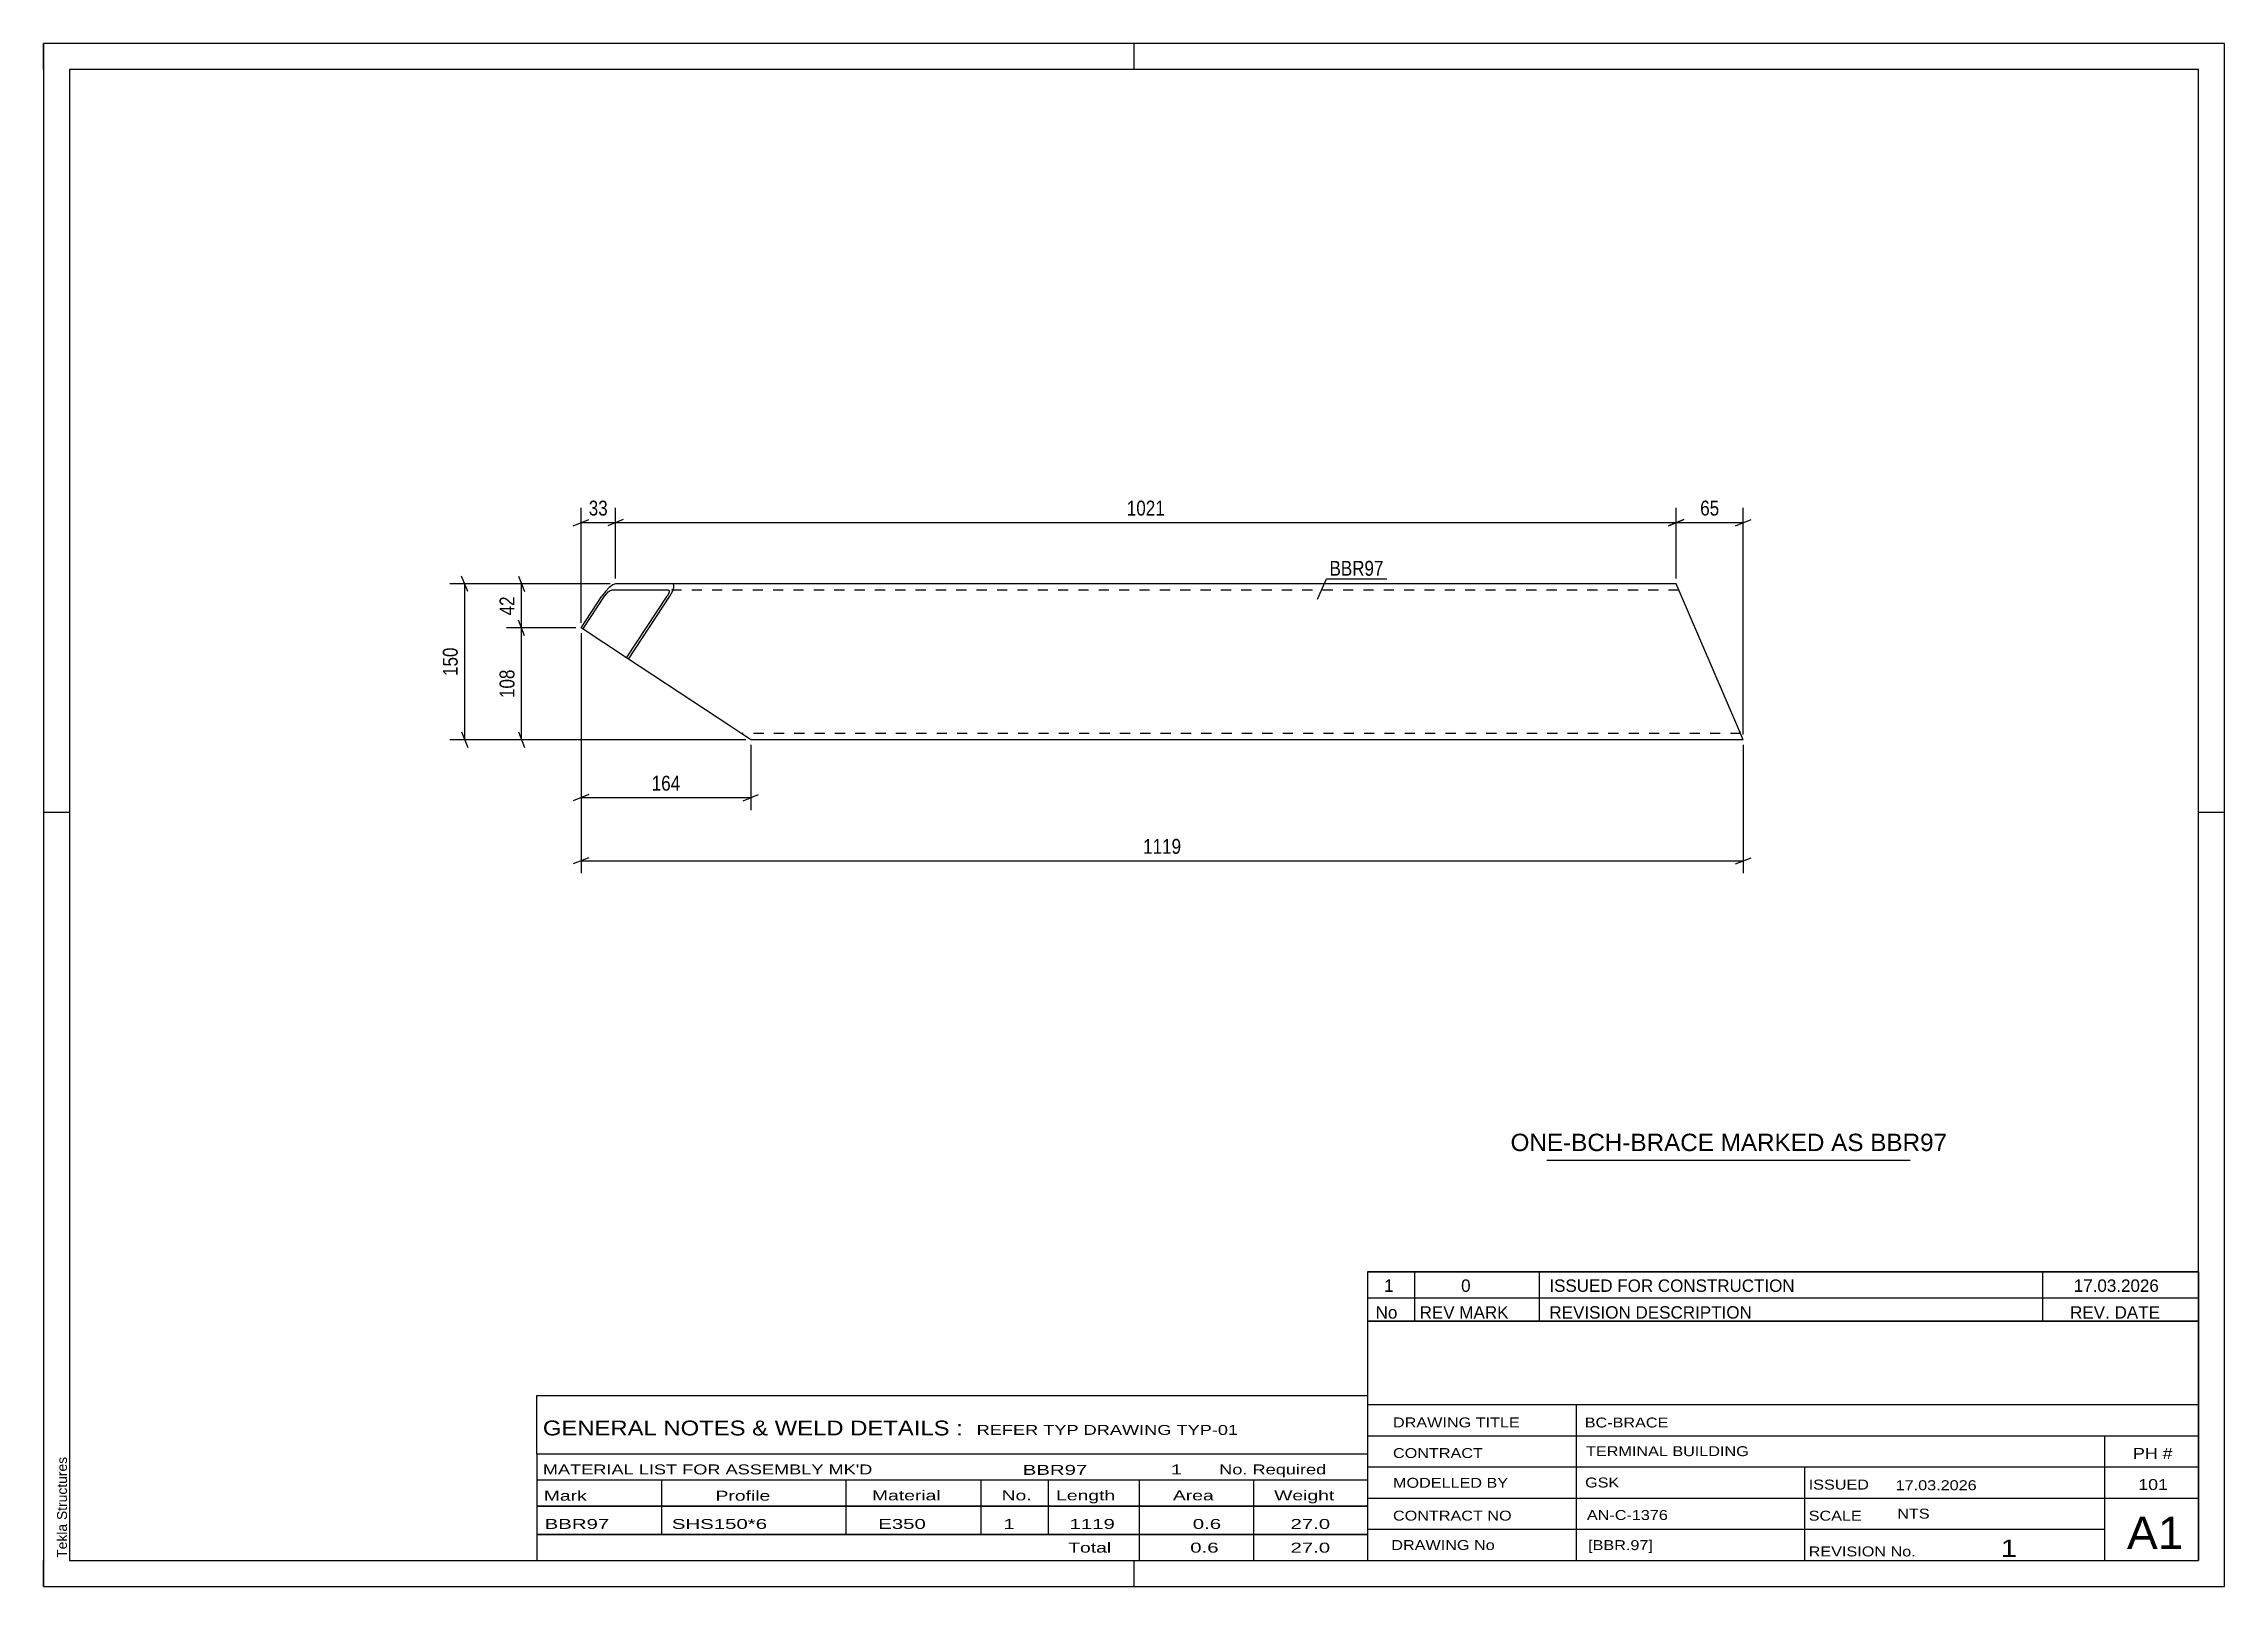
# Model space of a CAD drawing. Header units: millimetres. Extents: x 0 to 420, y 0 to 297.
import ezdxf

# ---------------------------------------------------------------- set-up
doc = ezdxf.new("R2010")
doc.units = ezdxf.units.MM
doc.linetypes.add('DXK_LINE_DOT2', pattern=[3.9198, 1.9599, -1.9599])
doc.styles.add('Arial', font='ARIAL.TTF', dxfattribs={"height": 0.2})
doc.styles.add('Arial Narrow', font='ARIALN.TTF', dxfattribs={"height": 0.2})

# ---------------------------------------------------------------- blocks, each defined once
blk = doc.blocks.new('Unknown-580742328-1161')
at = {"color": 5, "linetype": 'Continuous'}
for p, q in [((420, 297), (0, 297)), ((0, 297), (0, 0)), ((0, 292), (0, 297)), ((210, 292), (210, 297)), ((420, 0), (420, 297)), ((415, 292), (5, 292)), ((5, 292), (5, 5)), ((415, 5), (415, 292)), ((5, 149), (0, 149)), ((420, 149), (415, 149)), ((0, 0), (0, 5)), ((5, 5), (415, 5)), ((210, 0), (210, 5)), ((0, 0), (420, 0))]:
    blk.add_line(p, q, dxfattribs=at)
at = {"color": 174, "linetype": 'Continuous', "style": 'Arial'}
blk.add_text('Tekla Structures', height=1.9102, rotation=90, dxfattribs=at).set_placement((4.5, 5.5))
blk = doc.blocks.new('Part-580742328-1270 - 1252')
at = {"color": 2, "linetype": 'Continuous'}
for p, q in [((103.51, 184.51), (107.51, 190.6)), ((103.87, 184.27), (108.04, 190.6)), ((108.2, 191.52), (107.51, 190.6)), ((108.04, 190.6), (108.38, 191.06)), ((108.94, 192.3), (108.2, 191.52)), ((108.38, 191.06), (108.75, 191.45)), ((108.75, 191.45), (109.09, 191.71)), ((109.62, 192.82), (108.94, 192.3)), ((109.09, 191.71), (109.35, 191.8)), ((120.33, 191.8), (109.35, 191.8)), ((110.14, 193), (109.62, 192.82)), ((314.41, 193), (110.14, 193)), ((112.26, 178.75), (120.06, 190.6)), ((112.63, 178.51), (120.58, 190.6)), ((120.32, 191.06), (120.06, 190.6)), ((120.46, 191.45), (120.32, 191.06)), ((120.33, 191.8), (120.47, 191.71)), ((120.47, 191.71), (120.46, 191.45)), ((120.58, 190.6), (121.11, 191.52)), ((121.11, 191.52), (121.39, 192.3)), ((121.4, 192.82), (121.12, 193)), ((121.39, 192.3), (121.4, 192.82)), ((326.31, 165.4), (314.41, 193)), ((112.26, 178.75), (103.51, 184.51)), ((132.56, 165.4), (112.26, 178.75)), ((136.21, 163), (132.56, 165.4)), ((327.35, 163), (326.31, 165.4)), ((327.35, 163), (136.21, 163))]:
    blk.add_line(p, q, dxfattribs=at)
at = {"color": 7, "linetype": 'DXK_LINE_DOT2'}
for p, q in [((314.93, 191.8), (120.33, 191.8)), ((135.93, 163.19), (132.56, 165.4)), ((326.83, 164.2), (134.38, 164.2)), ((326.79, 164.29), (326.51, 164.94)), ((326.83, 164.2), (326.79, 164.29))]:
    blk.add_line(p, q, dxfattribs=at)
blk = doc.blocks.new('StraightDimension-580742328-1367 - 1252')
at = {"color": 7, "linetype": 'Continuous'}
for p, q in [((103.51, 183.51), (103.51, 137.28)), ((327.35, 162), (327.35, 137.28)), ((105.01, 140.28), (102.01, 139.08)), ((103.51, 139.68), (327.35, 139.68)), ((325.85, 139.08), (328.85, 140.28))]:
    blk.add_line(p, q, dxfattribs=at)
at = {"color": 0}
blk.add_wipeout([(219.68, 140.43), (219.68, 144.63), (211.17, 144.63), (211.17, 140.43)], dxfattribs=at)
at = {"color": 3, "style": 'Arial Narrow'}
blk.add_text('1119', height=2.863, dxfattribs=at).set_placement((211.77, 141.03))
blk = doc.blocks.new('StraightDimension-580742328-1387 - 1252')
at = {"color": 7, "linetype": 'Continuous'}
for p, q in [((103.51, 183.51), (103.51, 149.44)), ((136.21, 162), (136.21, 149.44)), ((105.01, 152.44), (102.01, 151.24)), ((103.51, 151.84), (136.21, 151.84)), ((134.71, 151.24), (137.71, 152.44))]:
    blk.add_line(p, q, dxfattribs=at)
at = {"color": 0}
blk.add_wipeout([(123.2, 152.59), (123.2, 156.79), (116.52, 156.79), (116.52, 152.59)], dxfattribs=at)
at = {"color": 3, "style": 'Arial Narrow'}
blk.add_text('164', height=2.863, dxfattribs=at).set_placement((117.12, 153.19))
blk = doc.blocks.new('StraightDimension-580742328-1409 - 1252')
at = {"color": 7, "linetype": 'Continuous'}
for p, q in [((314.41, 194), (314.41, 207.65)), ((327.35, 164), (327.35, 207.65)), ((315.91, 205.4), (312.91, 204.2)), ((314.41, 204.8), (327.35, 204.8)), ((325.85, 204.2), (328.85, 205.4))]:
    blk.add_line(p, q, dxfattribs=at)
at = {"color": 0}
blk.add_wipeout([(323.31, 205.55), (323.31, 209.75), (318.45, 209.75), (318.45, 205.55)], dxfattribs=at)
at = {"color": 3, "style": 'Arial Narrow'}
blk.add_text('65', height=2.863, dxfattribs=at).set_placement((319.05, 206.15))
blk = doc.blocks.new('StraightDimension-580742328-1410 - 1252')
at = {"color": 7, "linetype": 'Continuous'}
for p, q in [((110.14, 194), (110.14, 207.65)), ((314.41, 194), (314.41, 207.65)), ((111.64, 205.4), (108.64, 204.2)), ((110.14, 204.8), (314.41, 204.8)), ((312.91, 204.2), (315.91, 205.4))]:
    blk.add_line(p, q, dxfattribs=at)
at = {"color": 0}
blk.add_wipeout([(216.53, 205.55), (216.53, 209.75), (208.02, 209.75), (208.02, 205.55)], dxfattribs=at)
at = {"color": 3, "style": 'Arial Narrow'}
blk.add_text('1021', height=2.863, dxfattribs=at).set_placement((208.62, 206.15))
blk = doc.blocks.new('StraightDimension-580742328-1411 - 1252')
at = {"color": 7, "linetype": 'Continuous'}
for p, q in [((103.51, 185.51), (103.51, 207.65)), ((110.14, 194), (110.14, 207.65)), ((102.01, 204.2), (105.01, 205.4)), ((103.51, 204.8), (110.14, 204.8)), ((111.64, 205.4), (108.64, 204.2))]:
    blk.add_line(p, q, dxfattribs=at)
at = {"color": 0}
blk.add_wipeout([(109.25, 205.55), (109.25, 209.75), (104.39, 209.75), (104.39, 205.55)], dxfattribs=at)
at = {"color": 3, "style": 'Arial Narrow'}
blk.add_text('33', height=2.863, dxfattribs=at).set_placement((104.99, 206.15))
blk = doc.blocks.new('StraightDimension-580742328-1463 - 1252')
at = {"color": 7, "linetype": 'Continuous'}
for p, q in [((91.43, 194.5), (92.63, 191.5)), ((109.14, 193), (89.18, 193)), ((92.03, 184.51), (92.03, 193)), ((92.63, 183.01), (91.43, 186.01)), ((102.51, 184.51), (89.18, 184.51))]:
    blk.add_line(p, q, dxfattribs=at)
at = {"color": 0}
blk.add_wipeout([(91.28, 191.19), (87.08, 191.19), (87.08, 186.33), (91.28, 186.33)], dxfattribs=at)
at = {"color": 3, "style": 'Arial Narrow'}
blk.add_text('42', height=2.863, rotation=90.0002, dxfattribs=at).set_placement((90.68, 186.93))
blk = doc.blocks.new('StraightDimension-580742328-1464 - 1252')
at = {"color": 7, "linetype": 'Continuous'}
for p, q in [((92.63, 183.01), (91.43, 186.01)), ((102.51, 184.51), (89.18, 184.51)), ((92.03, 163), (92.03, 184.51)), ((91.43, 164.5), (92.63, 161.5)), ((135.21, 163), (89.18, 163))]:
    blk.add_line(p, q, dxfattribs=at)
at = {"color": 0}
blk.add_wipeout([(91.28, 177.1), (87.08, 177.1), (87.08, 170.42), (91.28, 170.42)], dxfattribs=at)
at = {"color": 3, "style": 'Arial Narrow'}
blk.add_text('108', height=2.863, rotation=90.0002, dxfattribs=at).set_placement((90.68, 171.02))
blk = doc.blocks.new('StraightDimension-580742328-1482 - 1252')
at = {"color": 7, "linetype": 'Continuous'}
for p, q in [((81.7, 191.5), (80.5, 194.5)), ((109.14, 193), (78.25, 193)), ((81.1, 163), (81.1, 193)), ((80.5, 164.5), (81.7, 161.5)), ((135.21, 163), (78.25, 163))]:
    blk.add_line(p, q, dxfattribs=at)
at = {"color": 0}
blk.add_wipeout([(80.35, 181.34), (76.15, 181.34), (76.15, 174.66), (80.35, 174.66)], dxfattribs=at)
at = {"color": 3, "style": 'Arial Narrow'}
blk.add_text('150', height=2.863, rotation=90.0002, dxfattribs=at).set_placement((79.75, 175.26))
blk = doc.blocks.new('Unknown-580742328-1767')
at = {"color": 7, "linetype": 'Continuous'}
for p, q in [((95, 36.75), (255, 36.75)), ((95, 25.5), (95, 36.75)), ((255, 36.75), (255, 25.5)), ((95, 25.5), (255, 25.5)), ((95, 25.5), (95, 20.5)), ((255, 25.5), (255, 20.5)), ((95, 20.5), (255, 20.5)), ((95, 20.5), (95, 15.5)), ((119, 20.5), (119, 15.5)), ((154.5, 20.5), (154.5, 15.5)), ((180.5, 20.5), (180.5, 15.5)), ((193.5, 20.5), (193.5, 15.5)), ((211, 20.5), (211, 15.5)), ((233, 20.5), (233, 15.5)), ((255, 20.5), (255, 15.5)), ((95, 15.5), (255, 15.5)), ((95, 15.45), (95, 10.05)), ((95, 15.45), (255, 15.45)), ((119, 15.5), (119, 10)), ((154.5, 15.5), (154.5, 10)), ((180.5, 15.5), (180.5, 10)), ((193.5, 15.5), (193.5, 10)), ((211, 15.5), (211, 10)), ((233, 15.5), (233, 10)), ((255, 15.45), (255, 10.05)), ((95, 10.05), (255, 10.05)), ((95, 10), (255, 10)), ((95, 10), (95, 5)), ((211, 10), (211, 5)), ((233, 10), (233, 5)), ((255, 10), (255, 5)), ((95, 5), (255, 5))]:
    blk.add_line(p, q, dxfattribs=at)
at = {"color": 7, "style": 'Arial Narrow'}
for s, height, width, p in [('GENERAL NOTES & WELD DETAILS :', 2.8633, 1.4, (96.15, 29.06)), ('REFER TYP DRAWING TYP-01', 1.9089, 1.6, (179.7, 29.16)), ("MATERIAL LIST FOR ASSEMBLY MK'D", 1.9089, 1.6, (96.15, 21.56)), ('BBR97', 1.909, 1.794707, (188.57, 21.47)), ('1', 1.91, 1.794707, (217.08, 21.56)), ('No. Required', 1.9089, 1.6, (226.41, 21.56)), ('Mark', 1.909, 1.7, (96.34, 16.5)), ('Profile', 1.909, 1.7, (129.41, 16.5)), ('Material', 1.909, 1.7, (159.54, 16.56)), ('No.', 1.909, 1.7, (184.5, 16.56)), ('Length', 1.909, 1.7, (195, 16.56)), ('Area', 1.909, 1.7, (217.5, 16.56)), ('Weight', 1.909, 1.7, (237, 16.56))]:
    blk.add_text(s, height=height, dxfattribs=dict(at, width=width)).set_placement(p)
at = {"color": 7, "linetype": 'Continuous', "style": 'Arial Narrow'}
for s, height, width, p in [('BBR97', 1.909, 1.794707, (96.5, 11.06)), ('SHS150*6', 1.909, 1.794707, (121, 11.06)), ('E350', 1.909, 1.794707, (160.74, 11.06)), ('1', 1.91, 1.794707, (184.86, 11.06)), ('1119', 1.909, 1.794707, (197.58, 11.06)), ('0.6', 1.909, 1.794707, (221.32, 11.06)), ('27.0', 1.909, 1.794707, (240.14, 11.06)), ('Total', 1.909, 1.7, (197.33, 6.5)), ('0.6', 1.909, 1.794707, (220.83, 6.5)), ('27.0', 1.909, 1.794707, (240.14, 6.5))]:
    blk.add_text(s, height=height, dxfattribs=dict(at, width=width)).set_placement(p)
blk = doc.blocks.new('Unknown-580742328-1765')
at = {"color": 7, "linetype": 'Continuous'}
for p, q in [((255, 51.05), (255, 5)), ((255, 51.05), (415, 51.05)), ((415, 51), (415, 5)), ((255, 35), (415, 35)), ((295.14, 35), (295.14, 5)), ((255, 29), (415, 29)), ((397, 5.05), (397, 29.05)), ((255, 23), (415, 23)), ((339.14, 23), (339.14, 5)), ((255, 17), (415, 17)), ((255, 11), (397, 11)), ((255, 5), (415, 5))]:
    blk.add_line(p, q, dxfattribs=at)
at = {"color": 7, "style": 'Arial Narrow'}
for s, height, width, p in [('DRAWING TITLE', 1.9089, 1.425378, (259.88, 30.61)), ('BC-BRACE', 1.909, 1.425378, (296.81, 30.59)), ('CONTRACT', 1.909, 1.425378, (259.88, 24.71)), ('TERMINAL BUILDING', 1.9089, 1.425378, (297.06, 25.07)), ('MODELLED BY', 1.9089, 1.425378, (259.88, 18.98)), ('GSK', 1.909, 1.425378, (296.88, 19.04)), ('ISSUED', 1.909, 1.425378, (339.94, 18.64)), ('17.03.2026', 1.909, 1.425378, (356.69, 18.52)), ('CONTRACT NO', 1.9089, 1.425378, (259.88, 12.66)), ('AN-C-1376', 1.909, 1.425378, (297.23, 12.78)), ('SCALE', 1.909, 1.425378, (339.94, 12.65)), ('A1', 6.204, 1.25, (401.24, 7.2)), ('DRAWING No', 1.909, 1.425378, (259.56, 7)), ('[BBR.97]', 1.909, 1.425378, (297.46, 6.99)), ('1', 3.34, 1.5, (376.91, 5.68)), ('REVISION No.', 1.9089, 1.425378, (339.94, 5.77))]:
    blk.add_text(s, height=height, dxfattribs=dict(at, width=width)).set_placement(p)
at = {"color": 7, "linetype": 'Continuous', "style": 'Arial Narrow'}
for s, height, width, p in [('PH #', 2.1, 1.42538, (402.4, 24.55)), ('101', 2.1, 1.42538, (403.41, 18.55)), ('NTS', 1.909, 1.425378, (357, 13.05))]:
    blk.add_text(s, height=height, dxfattribs=dict(at, width=width)).set_placement(p)
blk = doc.blocks.new('Unknown-580742328-1766')
at = {"color": 7, "linetype": 'Continuous'}
for p, q in [((255, 60.55), (415, 60.55)), ((415, 60.55), (255, 60.55)), ((255, 60.55), (255, 55.55)), ((264, 60.55), (264, 55.55)), ((288, 60.55), (288, 55.55)), ((385, 60.55), (385, 55.55)), ((415, 60.55), (415, 55.55)), ((255, 55.55), (415, 55.55)), ((255, 55.55), (255, 51.05)), ((255, 55.55), (415, 55.55)), ((264, 55.55), (264, 51.05)), ((288, 55.55), (288, 51.05)), ((385, 55.55), (385, 51.05)), ((415, 55.55), (415, 51.05)), ((415, 51.05), (255, 51.05))]:
    blk.add_line(p, q, dxfattribs=at)
at = {"color": 7, "linetype": 'Continuous', "style": 'Arial Narrow'}
for s, height, width, p in [('1', 2.39, 1.196471, (258.16, 56.7)), ('0', 2.39, 1.196471, (273, 56.7)), ('ISSUED FOR CONSTRUCTION', 2.3861, 1.196471, (290, 56.7)), ('17.03.2026', 2.386, 1.196471, (391, 56.7)), ('No', 2.386, 1.2, (256.54, 51.55)), ('REV MARK', 2.386, 1.2, (265, 51.55)), ('REVISION DESCRIPTION', 2.3861, 1.2, (290, 51.55)), ('REV. DATE', 2.386, 1.2, (390.28, 51.55))]:
    blk.add_text(s, height=height, dxfattribs=dict(at, width=width)).set_placement(p)
blk = doc.blocks.new('Unknown-580742328-1768')
at = {"color": 7, "linetype": 'Continuous'}
blk.add_line((289.5, 82.05), (359.5, 82.05), dxfattribs=at)
at = {"color": 7, "style": 'Arial'}
blk.add_text('ONE-BCH-BRACE MARKED AS BBR97', height=3.3428, dxfattribs=at).set_placement((282.52, 83.8))
blk = doc.blocks.new('Mark-580742328-1265 - 1252')
at = {"color": 0}
blk.add_wipeout([(258.07, 194.56), (258.07, 197.56), (247.65, 197.56), (247.65, 194.56)], dxfattribs=at)
blk.add_wipeout([(258.07, 194.56), (258.07, 197.56), (247.65, 197.56), (247.65, 194.56)], dxfattribs=at)
at = {"color": 30, "linetype": 'Continuous'}
for p, q in [((245.32, 190.04), (247.05, 193.96)), ((247.05, 193.96), (258.67, 193.96))]:
    blk.add_line(p, q, dxfattribs=at)
at = {"color": 3, "style": 'Arial Narrow'}
blk.add_text('BBR97', height=2.863, dxfattribs=at).set_placement((247.65, 194.56))

msp = doc.modelspace()

# ---------------------------------------------------------------- block references
for name in ['Unknown-580742328-1161', 'Part-580742328-1270 - 1252', 'Unknown-580742328-1768', 'Unknown-580742328-1766', 'Unknown-580742328-1765', 'Unknown-580742328-1767']:
    msp.add_blockref(name, (0, 0))

# ---------------------------------------------------------------- next in the draw order: block references
msp.add_blockref('StraightDimension-580742328-1367 - 1252', (0, 0))

# ---------------------------------------------------------------- next in the draw order: block references
for name in ['StraightDimension-580742328-1409 - 1252', 'StraightDimension-580742328-1387 - 1252']:
    msp.add_blockref(name, (0, 0))

# ---------------------------------------------------------------- next in the draw order: block references
msp.add_blockref('StraightDimension-580742328-1410 - 1252', (0, 0))

# ---------------------------------------------------------------- next in the draw order: block references
for name in ['StraightDimension-580742328-1411 - 1252', 'Mark-580742328-1265 - 1252']:
    msp.add_blockref(name, (0, 0))

# ---------------------------------------------------------------- next in the draw order: block references
msp.add_blockref('StraightDimension-580742328-1463 - 1252', (0, 0))

# ---------------------------------------------------------------- next in the draw order: block references
msp.add_blockref('StraightDimension-580742328-1464 - 1252', (0, 0))

# ---------------------------------------------------------------- next in the draw order: block references
msp.add_blockref('StraightDimension-580742328-1482 - 1252', (0, 0))

doc.saveas('drawing.dxf')
